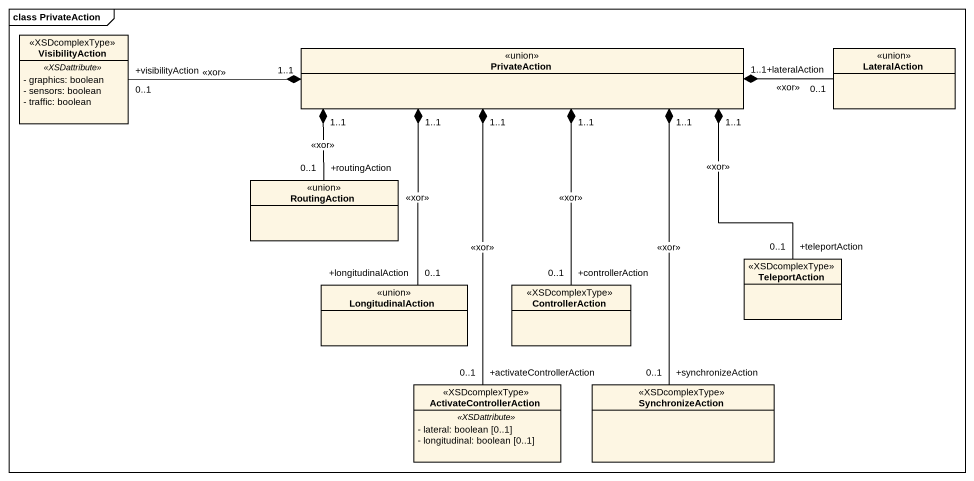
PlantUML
@startuml
mainframe class PrivateAction
hide circle
hide empty members
skinparam classAttributeIconSize 0
class VisibilityAction <<XSDcomplexType>> {
  .. <<XSDattribute>> ..
  - graphics: boolean
  - sensors: boolean
  - traffic: boolean
}
class PrivateAction <<union>>
class LateralAction <<union>>
class RoutingAction <<union>>
class LongitudinalAction <<union>>
class ControllerAction <<XSDcomplexType>>
class TeleportAction <<XSDcomplexType>>
class ActivateControllerAction <<XSDcomplexType>> {
  .. <<XSDattribute>> ..
  - lateral: boolean [0..1]
  - longitudinal: boolean [0..1]
}
class SynchronizeAction <<XSDcomplexType>>
PrivateAction "1..1" *-left- "+visibilityAction\n0..1" VisibilityAction : <<xor>>
PrivateAction "1..1" *-right- "+lateralAction\n0..1" LateralAction : <<xor>>
PrivateAction "1..1" *-- "+routingAction\n0..1" RoutingAction : <<xor>>
PrivateAction "1..1" *-- "+longitudinalAction\n0..1" LongitudinalAction : <<xor>>
PrivateAction "1..1" *-- "+controllerAction\n0..1" ControllerAction : <<xor>>
PrivateAction "1..1" *-- "+teleportAction\n0..1" TeleportAction : <<xor>>
PrivateAction "1..1" *-- "+activateControllerAction\n0..1" ActivateControllerAction : <<xor>>
PrivateAction "1..1" *-- "+synchronizeAction\n0..1" SynchronizeAction : <<xor>>
@enduml
